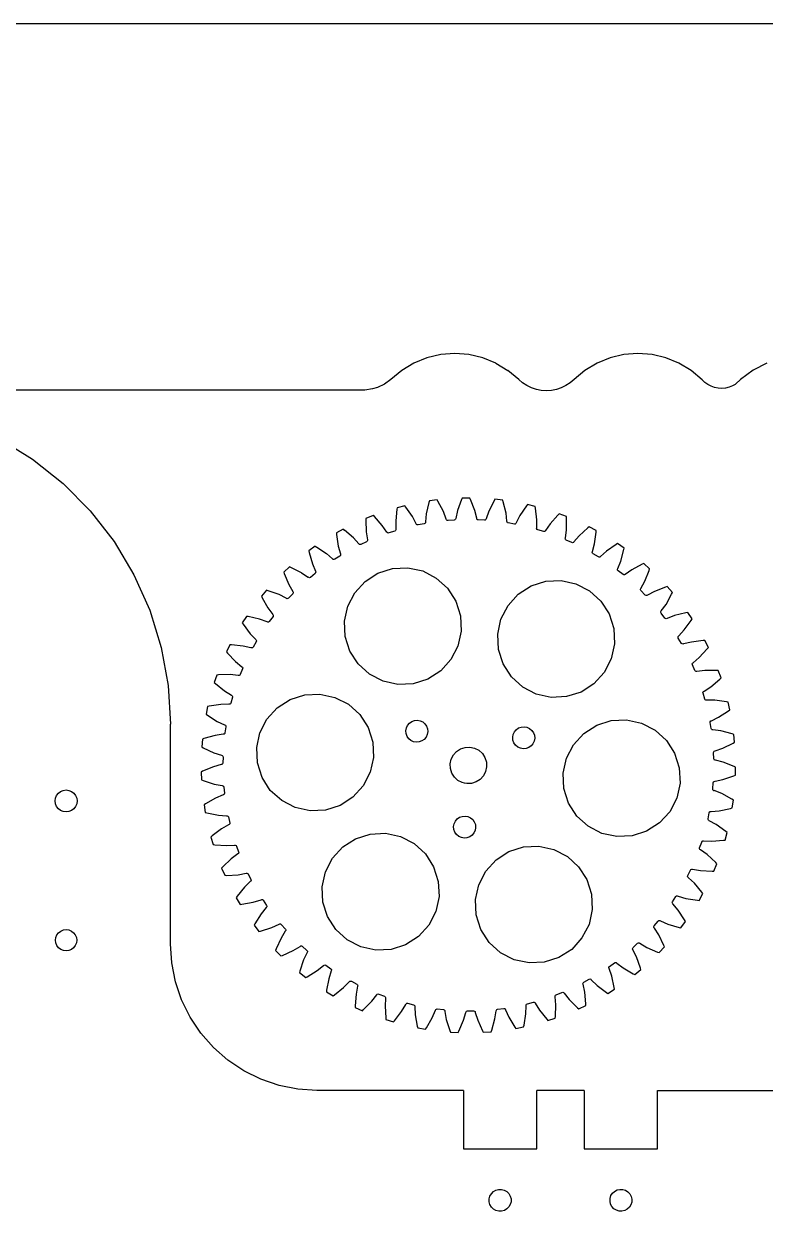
# Model space of a CAD drawing. Extents: x -277 to 127, y -166 to 231.
# Drawn here: x -170.2 to -69, y 66.7 to 228.7 of the extents above; entities that cross this region are included whole.
import ezdxf

# ---------------------------------------------------------------- set-up
doc = ezdxf.new("R2010")
doc.units = 0
doc.layers.get('0').update_dxf_attribs({"linetype": 'CONTINUOUS'})

msp = doc.modelspace()

# ---------------------------------------------------------------- linework, layer by layer
for p, q in [((61.37, 228.74), (-211.17, 228.74)), ((-113.28, 183.59), (-115.16, 183.15)), ((-111.36, 183.74), (-113.28, 183.59)), ((-109.43, 183.59), (-111.36, 183.74)), ((-107.55, 183.15), (-109.43, 183.59)), ((-88.28, 183.59), (-90.16, 183.15)), ((-86.36, 183.74), (-88.28, 183.59)), ((-84.43, 183.59), (-86.36, 183.74)), ((-82.55, 183.14), (-84.43, 183.59)), ((-116.95, 182.42), (-118.6, 181.42)), ((-115.16, 183.15), (-116.95, 182.42)), ((-105.77, 182.42), (-107.55, 183.15)), ((-105.77, 182.42), (-104.11, 181.42)), ((-91.95, 182.42), (-93.6, 181.42)), ((-90.16, 183.15), (-91.95, 182.42)), ((-80.77, 182.42), (-82.55, 183.14)), ((-79.11, 181.42), (-80.77, 182.42)), ((-68.76, 182.43), (-70.63, 181.44)), ((-120.08, 180.19), (-120.95, 179.57)), ((-118.6, 181.42), (-120.08, 180.19)), ((-102.63, 180.19), (-104.11, 181.42)), ((-102.1, 179.73), (-102.63, 180.19)), ((-95.08, 180.19), (-95.61, 179.73)), ((-93.6, 181.42), (-95.08, 180.19)), ((-77.59, 180.15), (-79.11, 181.42)), ((-77.59, 180.15), (-77.23, 179.79)), ((-73, 179.58), (-72.34, 180.2)), ((-70.63, 181.44), (-72.34, 180.2)), ((-123.65, 178.75), (-207.82, 178.74)), ((-122.59, 178.91), (-123.65, 178.75)), ((-121.91, 179.11), (-122.59, 178.91)), ((-120.95, 179.57), (-121.91, 179.11)), ((-101.52, 179.35), (-102.1, 179.73)), ((-100.89, 179.05), (-101.52, 179.35)), ((-100.23, 178.83), (-100.89, 179.05)), ((-99.55, 178.7), (-100.23, 178.83)), ((-98.86, 178.65), (-99.55, 178.7)), ((-98.16, 178.7), (-98.86, 178.65)), ((-97.48, 178.83), (-98.16, 178.7)), ((-96.82, 179.05), (-97.48, 178.83)), ((-96.19, 179.35), (-96.82, 179.05)), ((-95.61, 179.73), (-96.19, 179.35)), ((-76.82, 179.5), (-77.23, 179.79)), ((-76.38, 179.26), (-76.82, 179.5)), ((-75.9, 179.1), (-76.38, 179.26)), ((-75.4, 179), (-75.9, 179.1)), ((-74.9, 178.97), (-75.4, 179)), ((-74.4, 179.02), (-74.9, 178.97)), ((-73.91, 179.14), (-74.4, 179.02)), ((-73.44, 179.33), (-73.91, 179.14)), ((-73.07, 179.51), (-73.44, 179.33)), ((-73, 179.58), (-73.07, 179.51)), ((-173.51, 172.09), (-169, 169.31)), ((-169, 169.31), (-164.85, 166.01)), ((-164.85, 166.01), (-161.13, 162.25)), ((-113.78, 163.76), (-114.84, 163.62)), ((-113.66, 163.57), (-113.78, 163.76)), ((-110.46, 163.79), (-111, 162.29)), ((-110.37, 164), (-110.46, 163.79)), ((-109.3, 164.01), (-110.37, 164)), ((-109.2, 163.8), (-109.3, 164.01)), ((-108.64, 162.31), (-109.2, 163.8)), ((-105.88, 163.83), (-105.99, 163.64)), ((-104.82, 163.71), (-105.88, 163.83)), ((-104.75, 163.49), (-104.82, 163.71)), ((-161.13, 162.25), (-157.89, 158.06)), ((-119.28, 162.47), (-119.43, 160.88)), ((-119.24, 162.69), (-119.28, 162.47)), ((-118.2, 162.96), (-119.24, 162.69)), ((-118.06, 162.78), (-118.2, 162.96)), ((-117.15, 161.47), (-118.06, 162.78)), ((-114.91, 163.4), (-115.26, 161.85)), ((-114.84, 163.62), (-114.91, 163.4)), ((-112.92, 162.16), (-113.66, 163.57)), ((-112.52, 161.12), (-112.92, 162.16)), ((-111, 162.29), (-111.24, 161.21)), ((-108.37, 161.24), (-108.64, 162.31)), ((-106.71, 162.21), (-107.09, 161.17)), ((-105.99, 163.64), (-106.71, 162.21)), ((-104.37, 161.94), (-104.75, 163.49)), ((-101.58, 162.93), (-102.47, 161.6)), ((-101.44, 163.11), (-101.58, 162.93)), ((-100.4, 162.86), (-101.44, 163.11)), ((-100.36, 162.63), (-100.4, 162.86)), ((-100.18, 161.05), (-100.36, 162.63)), ((-123.49, 161.23), (-123.5, 161)), ((-123.5, 161), (-123.46, 159.41)), ((-122.49, 161.63), (-123.49, 161.23)), ((-122.33, 161.47), (-122.49, 161.63)), ((-121.26, 160.28), (-122.33, 161.47)), ((-119.43, 160.88), (-119.41, 159.77)), ((-116.63, 160.5), (-117.15, 161.47)), ((-116.58, 160.4), (-116.63, 160.5)), ((-115.55, 160.5), (-116.37, 160.33)), ((-115.44, 160.54), (-115.55, 160.5)), ((-115.38, 160.63), (-115.44, 160.54)), ((-115.37, 160.75), (-115.38, 160.63)), ((-115.26, 161.85), (-115.37, 160.75)), ((-112.49, 161.02), (-112.52, 161.12)), ((-112.4, 160.95), (-112.49, 161.02)), ((-112.29, 160.93), (-112.4, 160.95)), ((-111.45, 160.99), (-112.29, 160.93)), ((-111.34, 161.02), (-111.45, 160.99)), ((-111.27, 161.1), (-111.34, 161.02)), ((-111.24, 161.21), (-111.27, 161.1)), ((-108.35, 161.13), (-108.37, 161.24)), ((-108.27, 161.05), (-108.35, 161.13)), ((-108.16, 161.02), (-108.27, 161.05)), ((-107.32, 160.97), (-108.16, 161.02)), ((-107.21, 160.99), (-107.32, 160.97)), ((-107.13, 161.07), (-107.21, 160.99)), ((-107.09, 161.17), (-107.13, 161.07)), ((-104.24, 160.84), (-104.37, 161.94)), ((-104.23, 160.73), (-104.24, 160.84)), ((-104.16, 160.64), (-104.23, 160.73)), ((-104.06, 160.6), (-104.16, 160.64)), ((-103.23, 160.45), (-104.06, 160.6)), ((-103.12, 160.46), (-103.23, 160.45)), ((-103.02, 160.52), (-103.12, 160.46)), ((-102.97, 160.62), (-103.02, 160.52)), ((-102.47, 161.6), (-102.97, 160.62)), ((-100.18, 159.94), (-100.18, 161.05)), ((-98.34, 160.48), (-98.96, 159.57)), ((-97.29, 161.69), (-98.34, 160.48)), ((-97.13, 161.85), (-97.29, 161.69)), ((-96.13, 161.47), (-97.13, 161.85)), ((-96.12, 161.24), (-96.13, 161.47)), ((-96.13, 159.65), (-96.12, 161.24)), ((-126.59, 159.77), (-127.52, 159.26)), ((-127.52, 159.26), (-127.51, 159.03)), ((-127.51, 159.03), (-127.27, 157.45)), ((-126.59, 159.77), (-126.4, 159.63)), ((-125.2, 158.59), (-126.4, 159.63)), ((-123.46, 159.41), (-123.3, 158.31)), ((-120.63, 159.37), (-121.26, 160.28)), ((-120.57, 159.28), (-120.63, 159.37)), ((-120.57, 159.28), (-120.47, 159.23)), ((-120.35, 159.24), (-120.47, 159.23)), ((-119.55, 159.5), (-120.35, 159.24)), ((-119.46, 159.56), (-119.55, 159.5)), ((-119.4, 159.66), (-119.46, 159.56)), ((-119.41, 159.77), (-119.4, 159.66)), ((-116.49, 160.34), (-116.58, 160.4)), ((-116.37, 160.33), (-116.49, 160.34)), ((-100.19, 159.83), (-100.18, 159.94)), ((-100.13, 159.73), (-100.19, 159.83)), ((-100.04, 159.68), (-100.13, 159.73)), ((-99.23, 159.43), (-100.04, 159.68)), ((-99.12, 159.42), (-99.23, 159.43)), ((-99.02, 159.47), (-99.12, 159.42)), ((-98.96, 159.57), (-99.02, 159.47)), ((-96.27, 158.55), (-96.13, 159.65)), ((-94.37, 158.86), (-95.1, 158.03)), ((-93.19, 159.93), (-94.37, 158.86)), ((-93.01, 160.07), (-93.19, 159.93)), ((-92.06, 159.57), (-93.01, 160.07)), ((-92.28, 157.76), (-92.07, 159.34)), ((-92.07, 159.34), (-92.06, 159.57)), ((-157.89, 158.06), (-155.17, 153.52)), ((-130.42, 157.43), (-131.29, 156.8)), ((-130.42, 157.43), (-130.22, 157.31)), ((-130.22, 157.31), (-128.9, 156.42)), ((-127.27, 157.45), (-126.98, 156.39)), ((-124.46, 157.77), (-125.2, 158.59)), ((-124.39, 157.68), (-124.46, 157.77)), ((-124.28, 157.65), (-124.39, 157.68)), ((-124.17, 157.67), (-124.28, 157.65)), ((-123.41, 158.03), (-124.17, 157.67)), ((-123.32, 158.1), (-123.41, 158.03)), ((-123.28, 158.2), (-123.32, 158.1)), ((-123.3, 158.31), (-123.28, 158.2)), ((-96.29, 158.44), (-96.27, 158.55)), ((-96.24, 158.34), (-96.29, 158.44)), ((-96.16, 158.27), (-96.24, 158.34)), ((-95.39, 157.92), (-96.16, 158.27)), ((-95.28, 157.9), (-95.39, 157.92)), ((-95.17, 157.94), (-95.28, 157.9)), ((-95.1, 158.03), (-95.17, 157.94)), ((-92.56, 156.69), (-92.28, 157.76)), ((-89.33, 157.67), (-90.64, 156.76)), ((-89.13, 157.79), (-89.33, 157.67)), ((-88.25, 157.18), (-89.13, 157.79)), ((-131.29, 156.8), (-131.24, 156.58)), ((-131.24, 156.58), (-130.81, 155.04)), ((-128.06, 155.7), (-128.9, 156.42)), ((-127.98, 155.63), (-128.06, 155.7)), ((-127.87, 155.6), (-127.98, 155.63)), ((-127.76, 155.64), (-127.87, 155.6)), ((-127.05, 156.09), (-127.76, 155.64)), ((-126.97, 156.17), (-127.05, 156.09)), ((-126.98, 156.39), (-126.95, 156.28)), ((-126.95, 156.28), (-126.97, 156.17)), ((-92.59, 156.58), (-92.56, 156.69)), ((-92.56, 156.47), (-92.59, 156.58)), ((-92.48, 156.39), (-92.56, 156.47)), ((-91.76, 155.96), (-92.48, 156.39)), ((-91.65, 155.92), (-91.76, 155.96)), ((-91.54, 155.95), (-91.65, 155.92)), ((-91.46, 156.02), (-91.54, 155.95)), ((-90.64, 156.76), (-91.46, 156.02)), ((-88.7, 155.41), (-88.3, 156.96)), ((-88.3, 156.96), (-88.25, 157.18)), ((-133.94, 154.63), (-134.72, 153.91)), ((-133.73, 154.54), (-133.94, 154.63)), ((-132.3, 153.82), (-133.73, 154.54)), ((-130.81, 155.04), (-130.39, 154.02)), ((-130.39, 154.02), (-130.35, 153.92)), ((-121.86, 153.76), (-119.87, 154.4)), ((-119.87, 154.4), (-117.79, 154.49)), ((-117.79, 154.49), (-115.75, 154.05)), ((-115.75, 154.05), (-113.89, 153.09)), ((-89.14, 154.28), (-89.1, 154.38)), ((-89.13, 154.17), (-89.14, 154.28)), ((-89.06, 154.08), (-89.13, 154.17)), ((-89.1, 154.38), (-88.7, 155.41)), ((-88.4, 153.56), (-89.06, 154.08)), ((-87.19, 154.22), (-88.09, 153.59)), ((-85.78, 154.97), (-87.19, 154.22)), ((-85.57, 155.06), (-85.78, 154.97)), ((-84.77, 154.35), (-85.57, 155.06)), ((-85.43, 152.64), (-84.84, 154.13)), ((-84.84, 154.13), (-84.77, 154.35)), ((-155.17, 153.52), (-153.01, 148.68)), ((-134.72, 153.91), (-134.65, 153.69)), ((-134.65, 153.69), (-134.03, 152.22)), ((-132.3, 153.82), (-131.38, 153.21)), ((-131.29, 153.14), (-131.38, 153.21)), ((-131.18, 153.13), (-131.29, 153.14)), ((-131.08, 153.18), (-131.18, 153.13)), ((-130.43, 153.72), (-131.08, 153.18)), ((-130.36, 153.81), (-130.43, 153.72)), ((-130.35, 153.92), (-130.36, 153.81)), ((-125.03, 151.09), (-123.62, 152.63)), ((-123.62, 152.63), (-121.86, 153.76)), ((-113.89, 153.09), (-112.35, 151.69)), ((-100.94, 152.01), (-98.95, 152.64)), ((-98.95, 152.64), (-96.86, 152.74)), ((-96.86, 152.74), (-94.82, 152.3)), ((-88.3, 153.51), (-88.4, 153.56)), ((-88.18, 153.52), (-88.3, 153.51)), ((-88.09, 153.59), (-88.18, 153.52)), ((-85.95, 151.67), (-85.43, 152.64)), ((-137.08, 151.43), (-137.77, 150.61)), ((-136.86, 151.36), (-137.08, 151.43)), ((-135.36, 150.82), (-136.86, 151.36)), ((-134.38, 150.32), (-135.36, 150.82)), ((-133.49, 150.95), (-134.07, 150.34)), ((-134.03, 152.22), (-133.49, 151.25)), ((-133.49, 151.25), (-133.43, 151.16)), ((-133.43, 151.05), (-133.49, 150.95)), ((-133.43, 151.16), (-133.43, 151.05)), ((-125.98, 149.23), (-125.03, 151.09)), ((-112.35, 151.69), (-111.22, 149.93)), ((-104.1, 149.33), (-102.69, 150.88)), ((-102.69, 150.88), (-100.94, 152.01)), ((-94.82, 152.3), (-92.96, 151.34)), ((-92.96, 151.34), (-91.42, 149.93)), ((-86.01, 151.58), (-85.95, 151.67)), ((-86.01, 151.46), (-86.01, 151.58)), ((-85.95, 151.37), (-86.01, 151.46)), ((-85.36, 150.77), (-85.95, 151.37)), ((-85.26, 150.71), (-85.36, 150.77)), ((-85.05, 150.76), (-85.15, 150.71)), ((-84.08, 151.27), (-85.05, 150.76)), ((-82.58, 151.84), (-84.08, 151.27)), ((-82.37, 151.91), (-82.58, 151.84)), ((-82.52, 149.49), (-81.76, 150.89)), ((-81.66, 151.1), (-82.37, 151.91)), ((-81.76, 150.89), (-81.66, 151.1)), ((-137.77, 150.61), (-137.67, 150.4)), ((-137.67, 150.4), (-136.88, 149.01)), ((-134.28, 150.27), (-134.38, 150.32)), ((-134.16, 150.28), (-134.28, 150.27)), ((-134.07, 150.34), (-134.16, 150.28)), ((-126.43, 147.19), (-125.98, 149.23)), ((-111.22, 149.93), (-110.58, 147.94)), ((-105.06, 147.48), (-104.1, 149.33)), ((-91.42, 149.93), (-90.29, 148.18)), ((-85.15, 150.71), (-85.26, 150.71)), ((-83.17, 148.59), (-82.52, 149.49)), ((-153.01, 148.68), (-151.44, 143.62)), ((-139.81, 147.86), (-140.39, 146.96)), ((-139.59, 147.82), (-139.81, 147.86)), ((-138.03, 147.47), (-139.59, 147.82)), ((-136.88, 149.01), (-136.22, 148.13)), ((-136.18, 147.82), (-136.69, 147.15)), ((-136.22, 148.13), (-136.16, 148.04)), ((-136.14, 147.93), (-136.18, 147.82)), ((-136.16, 148.04), (-136.14, 147.93)), ((-110.58, 147.94), (-110.48, 145.85)), ((-90.29, 148.18), (-89.66, 146.19)), ((-83.24, 148.39), (-83.23, 148.5)), ((-83.2, 148.29), (-83.24, 148.39)), ((-83.23, 148.5), (-83.17, 148.59)), ((-82.68, 147.62), (-83.2, 148.29)), ((-82.6, 147.55), (-82.68, 147.62)), ((-82.49, 147.54), (-82.6, 147.55)), ((-82.38, 147.58), (-82.49, 147.54)), ((-81.35, 147.97), (-82.38, 147.58)), ((-79.8, 148.35), (-81.35, 147.97)), ((-79.57, 148.39), (-79.8, 148.35)), ((-78.98, 147.5), (-79.57, 148.39)), ((-79.1, 147.31), (-78.98, 147.5)), ((-140.39, 146.96), (-140.27, 146.77)), ((-140.27, 146.77), (-139.32, 145.49)), ((-136.99, 147.1), (-138.03, 147.47)), ((-136.88, 147.06), (-136.99, 147.1)), ((-136.77, 147.07), (-136.88, 147.06)), ((-136.69, 147.15), (-136.77, 147.07)), ((-126.33, 145.1), (-126.43, 147.19)), ((-105.5, 145.44), (-105.06, 147.48)), ((-89.66, 146.19), (-89.56, 144.1)), ((-80.78, 145.2), (-80.03, 146.01)), ((-80.03, 146.01), (-79.1, 147.31)), ((-139.32, 145.49), (-138.55, 144.69)), ((-138.48, 144.39), (-138.89, 143.66)), ((-138.55, 144.69), (-138.47, 144.61)), ((-138.45, 144.5), (-138.48, 144.39)), ((-138.47, 144.61), (-138.45, 144.5)), ((-125.69, 143.11), (-126.33, 145.1)), ((-110.48, 145.85), (-110.93, 143.81)), ((-105.4, 143.35), (-105.5, 145.44)), ((-80.88, 145.01), (-80.85, 145.12)), ((-80.85, 144.9), (-80.88, 145.01)), ((-80.85, 145.12), (-80.78, 145.2)), ((-80.42, 144.17), (-80.85, 144.9)), ((-79.05, 144.35), (-80.12, 144.09)), ((-77.47, 144.54), (-79.05, 144.35)), ((-77.24, 144.55), (-77.47, 144.54)), ((-76.75, 143.6), (-77.24, 144.55)), ((-151.44, 143.62), (-150.5, 138.41)), ((-142.08, 143.98), (-142.55, 143.02)), ((-142.55, 143.02), (-142.4, 142.84)), ((-142.4, 142.84), (-141.3, 141.69)), ((-141.85, 143.97), (-142.08, 143.98)), ((-140.26, 143.81), (-141.85, 143.97)), ((-139.19, 143.57), (-140.26, 143.81)), ((-139.08, 143.54), (-139.19, 143.57)), ((-138.97, 143.58), (-139.08, 143.54)), ((-138.89, 143.66), (-138.97, 143.58)), ((-124.56, 141.36), (-125.69, 143.11)), ((-110.93, 143.81), (-111.89, 141.96)), ((-104.77, 141.36), (-105.4, 143.35)), ((-89.56, 144.1), (-90, 142.06)), ((-80.34, 144.09), (-80.42, 144.17)), ((-80.23, 144.06), (-80.34, 144.09)), ((-80.12, 144.09), (-80.23, 144.06)), ((-77.98, 142.25), (-76.9, 143.42)), ((-76.9, 143.42), (-76.75, 143.6)), ((-141.3, 141.69), (-140.44, 140.99)), ((-123.02, 139.95), (-124.56, 141.36)), ((-111.89, 141.96), (-113.29, 140.41)), ((-103.64, 139.6), (-104.77, 141.36)), ((-90, 142.06), (-90.96, 140.2)), ((-78.95, 141.36), (-78.91, 141.46)), ((-78.93, 141.25), (-78.95, 141.36)), ((-78.59, 140.47), (-78.93, 141.25)), ((-78.91, 141.46), (-78.82, 141.53)), ((-78.82, 141.53), (-77.98, 142.25)), ((-143.86, 139.85), (-144.2, 138.84)), ((-143.63, 139.87), (-143.86, 139.85)), ((-142.03, 139.91), (-143.63, 139.87)), ((-140.93, 139.8), (-142.03, 139.91)), ((-140.82, 139.79), (-140.93, 139.8)), ((-140.72, 139.83), (-140.82, 139.79)), ((-140.65, 139.92), (-140.72, 139.83)), ((-140.33, 140.71), (-140.65, 139.92)), ((-140.44, 140.99), (-140.36, 140.92)), ((-140.36, 140.92), (-140.31, 140.82)), ((-140.31, 140.82), (-140.33, 140.71)), ((-121.16, 138.99), (-123.02, 139.95)), ((-113.29, 140.41), (-115.05, 139.28)), ((-102.09, 138.2), (-103.64, 139.6)), ((-90.96, 140.2), (-92.36, 138.66)), ((-78.52, 140.38), (-78.59, 140.47)), ((-78.42, 140.34), (-78.52, 140.38)), ((-78.31, 140.35), (-78.42, 140.34)), ((-77.21, 140.48), (-78.31, 140.35)), ((-75.62, 140.47), (-77.21, 140.48)), ((-75.39, 140.45), (-75.62, 140.47)), ((-75.02, 139.45), (-75.39, 140.45)), ((-75.19, 139.29), (-75.02, 139.45)), ((-150.5, 138.41), (-150.18, 133.12)), ((-144.2, 138.84), (-144.04, 138.68)), ((-144.04, 138.68), (-142.8, 137.68)), ((-119.12, 138.55), (-121.16, 138.99)), ((-117.04, 138.65), (-119.12, 138.55)), ((-115.05, 139.28), (-117.04, 138.65)), ((-100.24, 137.24), (-102.09, 138.2)), ((-92.36, 138.66), (-94.12, 137.53)), ((-77.33, 137.65), (-76.41, 138.26)), ((-76.41, 138.26), (-75.19, 139.29)), ((-142.8, 137.68), (-141.86, 137.09)), ((-141.72, 136.82), (-141.94, 136)), ((-141.86, 137.09), (-141.77, 137.03)), ((-141.77, 137.03), (-141.71, 136.93)), ((-141.71, 136.93), (-141.72, 136.82)), ((-135.6, 135.39), (-133.84, 136.51)), ((-133.84, 136.51), (-131.86, 137.15)), ((-131.86, 137.15), (-129.77, 137.25)), ((-129.77, 137.25), (-127.73, 136.8)), ((-127.73, 136.8), (-125.87, 135.85)), ((-98.2, 136.8), (-100.24, 137.24)), ((-96.11, 136.9), (-98.2, 136.8)), ((-94.12, 137.53), (-96.11, 136.9)), ((-77.48, 137.5), (-77.43, 137.6)), ((-77.47, 137.38), (-77.48, 137.5)), ((-77.24, 136.57), (-77.47, 137.38)), ((-77.43, 137.6), (-77.33, 137.65)), ((-77.18, 136.48), (-77.24, 136.57)), ((-77.08, 136.42), (-77.18, 136.48)), ((-76.97, 136.42), (-77.08, 136.42)), ((-75.87, 136.41), (-76.97, 136.42)), ((-74.28, 136.21), (-75.87, 136.41)), ((-74.06, 136.16), (-74.28, 136.21)), ((-73.82, 135.12), (-74.06, 136.16)), ((-145.11, 135.54), (-145.33, 134.49)), ((-144.89, 135.59), (-145.11, 135.54)), ((-143.31, 135.82), (-144.89, 135.59)), ((-142.2, 135.85), (-143.31, 135.82)), ((-142.09, 135.85), (-142.2, 135.85)), ((-142, 135.91), (-142.09, 135.85)), ((-141.94, 136), (-142, 135.91)), ((-137.01, 133.84), (-135.6, 135.39)), ((-125.87, 135.85), (-124.33, 134.44)), ((-75.34, 134.11), (-74, 134.98)), ((-74, 134.98), (-73.82, 135.12)), ((-150.18, 103.16), (-150.18, 133.12)), ((-145.33, 134.49), (-145.14, 134.36)), ((-145.14, 134.36), (-143.79, 133.51)), ((-143.79, 133.51), (-142.79, 133.04)), ((-142.79, 133.04), (-142.69, 132.99)), ((-142.69, 132.99), (-142.63, 132.9)), ((-137.96, 131.98), (-137.01, 133.84)), ((-124.33, 134.44), (-123.2, 132.68)), ((-117.98, 132.63), (-117.81, 132.98)), ((-117.81, 132.98), (-117.56, 133.28)), ((-117.56, 133.28), (-117.24, 133.51)), ((-117.24, 133.51), (-116.87, 133.64)), ((-116.87, 133.64), (-116.48, 133.68)), ((-116.48, 133.68), (-116.1, 133.61)), ((-116.1, 133.61), (-115.74, 133.45)), ((-115.74, 133.45), (-115.44, 133.19)), ((-115.44, 133.19), (-115.22, 132.87)), ((-93.75, 131.88), (-91.99, 133.01)), ((-91.99, 133.01), (-90, 133.64)), ((-90, 133.64), (-87.92, 133.74)), ((-87.92, 133.74), (-85.88, 133.3)), ((-85.88, 133.3), (-84.02, 132.34)), ((-76.51, 133.37), (-76.5, 133.48)), ((-76.37, 132.54), (-76.51, 133.37)), ((-76.5, 133.48), (-76.43, 133.58)), ((-76.43, 133.58), (-76.33, 133.62)), ((-76.33, 133.62), (-75.34, 134.11)), ((-144.07, 131.6), (-145.61, 131.18)), ((-142.98, 131.77), (-144.07, 131.6)), ((-142.87, 131.78), (-142.98, 131.77)), ((-142.78, 131.85), (-142.87, 131.78)), ((-142.74, 131.95), (-142.78, 131.85)), ((-142.61, 132.79), (-142.74, 131.95)), ((-142.63, 132.9), (-142.61, 132.79)), ((-138.41, 129.94), (-137.96, 131.98)), ((-123.2, 132.68), (-122.56, 130.69)), ((-118.05, 132.24), (-117.98, 132.63)), ((-118.01, 131.85), (-118.05, 132.24)), ((-117.88, 131.48), (-118.01, 131.85)), ((-117.65, 131.16), (-117.88, 131.48)), ((-115.28, 131.38), (-115.53, 131.07)), ((-115.12, 131.73), (-115.28, 131.38)), ((-115.22, 132.87), (-115.08, 132.51)), ((-115.05, 132.12), (-115.12, 131.73)), ((-115.08, 132.51), (-115.05, 132.12)), ((-103.46, 131.35), (-103.39, 131.74)), ((-103.42, 130.96), (-103.46, 131.35)), ((-103.39, 131.74), (-103.23, 132.09)), ((-103.23, 132.09), (-102.98, 132.39)), ((-102.98, 132.39), (-102.65, 132.62)), ((-102.65, 132.62), (-102.29, 132.75)), ((-102.29, 132.75), (-101.9, 132.79)), ((-101.9, 132.79), (-101.51, 132.72)), ((-101.51, 132.72), (-101.16, 132.55)), ((-101.16, 132.55), (-100.86, 132.3)), ((-100.86, 132.3), (-100.63, 131.98)), ((-100.63, 131.98), (-100.5, 131.62)), ((-100.5, 131.62), (-100.46, 131.23)), ((-95.15, 130.33), (-93.75, 131.88)), ((-84.02, 132.34), (-82.47, 130.93)), ((-76.32, 132.44), (-76.37, 132.54)), ((-76.23, 132.37), (-76.32, 132.44)), ((-76.12, 132.36), (-76.23, 132.37)), ((-75.03, 132.21), (-76.12, 132.36)), ((-73.48, 131.81), (-75.03, 132.21)), ((-73.27, 131.74), (-73.48, 131.81)), ((-73.16, 130.68), (-73.27, 131.74)), ((-145.83, 131.1), (-145.91, 130.04)), ((-145.91, 130.04), (-145.71, 129.93)), ((-145.61, 131.18), (-145.83, 131.1)), ((-145.71, 129.93), (-144.27, 129.25)), ((-138.31, 127.86), (-138.41, 129.94)), ((-122.56, 130.69), (-122.47, 128.61)), ((-117.35, 130.91), (-117.65, 131.16)), ((-117, 130.75), (-117.35, 130.91)), ((-116.61, 130.68), (-117, 130.75)), ((-116.22, 130.72), (-116.61, 130.68)), ((-115.85, 130.85), (-116.22, 130.72)), ((-115.53, 131.07), (-115.85, 130.85)), ((-111.12, 129.43), (-110.58, 129.78)), ((-110.58, 129.78), (-109.95, 129.98)), ((-109.95, 129.98), (-109.3, 130.01)), ((-109.3, 130.01), (-108.66, 129.87)), ((-108.66, 129.87), (-108.08, 129.58)), ((-103.29, 130.59), (-103.42, 130.96)), ((-103.06, 130.27), (-103.29, 130.59)), ((-102.76, 130.02), (-103.06, 130.27)), ((-102.41, 129.86), (-102.76, 130.02)), ((-102.02, 129.79), (-102.41, 129.86)), ((-101.63, 129.82), (-102.02, 129.79)), ((-101.26, 129.96), (-101.63, 129.82)), ((-100.94, 130.18), (-101.26, 129.96)), ((-100.69, 130.48), (-100.94, 130.18)), ((-100.53, 130.84), (-100.69, 130.48)), ((-100.46, 131.23), (-100.53, 130.84)), ((-96.11, 128.48), (-95.15, 130.33)), ((-82.47, 130.93), (-81.35, 129.18)), ((-75.83, 129.5), (-74.79, 129.86)), ((-74.79, 129.86), (-73.35, 130.56)), ((-73.35, 130.56), (-73.16, 130.68)), ((-144.27, 129.25), (-143.22, 128.91)), ((-143.22, 128.91), (-143.11, 128.87)), ((-143.11, 128.87), (-143.04, 128.79)), ((-143.04, 128.79), (-143.01, 128.68)), ((-143.01, 128.68), (-143.03, 127.84)), ((-122.47, 128.61), (-122.91, 126.57)), ((-112, 127.73), (-111.86, 128.37)), ((-111.86, 128.37), (-111.56, 128.95)), ((-111.56, 128.95), (-111.12, 129.43)), ((-108.08, 129.58), (-107.6, 129.14)), ((-107.6, 129.14), (-107.25, 128.59)), ((-107.25, 128.59), (-107.05, 127.97)), ((-96.56, 126.44), (-96.11, 128.48)), ((-81.35, 129.18), (-80.71, 127.19)), ((-76.04, 129.27), (-76.01, 129.38)), ((-76, 128.43), (-76.04, 129.27)), ((-76.01, 129.38), (-75.94, 129.47)), ((-75.97, 128.32), (-76, 128.43)), ((-75.89, 128.24), (-75.97, 128.32)), ((-75.94, 129.47), (-75.83, 129.5)), ((-75.78, 128.22), (-75.89, 128.24)), ((-74.71, 127.94), (-75.78, 128.22)), ((-145.79, 126.71), (-145.99, 126.61)), ((-145.99, 126.61), (-145.95, 125.54)), ((-144.31, 127.33), (-145.79, 126.71)), ((-143.25, 127.62), (-144.31, 127.33)), ((-143.14, 127.65), (-143.25, 127.62)), ((-143.06, 127.73), (-143.14, 127.65)), ((-143.03, 127.84), (-143.06, 127.73)), ((-137.68, 125.87), (-138.31, 127.86)), ((-122.91, 126.57), (-123.87, 124.71)), ((-111.97, 127.08), (-112, 127.73)), ((-111.77, 126.46), (-111.97, 127.08)), ((-111.42, 125.91), (-111.77, 126.46)), ((-107.16, 126.68), (-107.46, 126.1)), ((-107.02, 127.31), (-107.16, 126.68)), ((-107.05, 127.97), (-107.02, 127.31)), ((-96.46, 124.35), (-96.56, 126.44)), ((-80.71, 127.19), (-80.61, 125.1)), ((-73.23, 127.35), (-74.71, 127.94)), ((-73.02, 127.26), (-73.23, 127.35)), ((-73.05, 126.19), (-73.02, 127.26)), ((-145.95, 125.54), (-145.74, 125.46)), ((-145.74, 125.46), (-144.22, 124.97)), ((-144.22, 124.97), (-143.13, 124.75)), ((-136.55, 124.11), (-137.68, 125.87)), ((-110.94, 125.47), (-111.42, 125.91)), ((-110.36, 125.17), (-110.94, 125.47)), ((-110.03, 125.1), (-110.36, 125.17)), ((-109.72, 125.03), (-110.03, 125.1)), ((-109.07, 125.06), (-109.72, 125.03)), ((-108.45, 125.26), (-109.07, 125.06)), ((-107.9, 125.61), (-108.45, 125.26)), ((-107.46, 126.1), (-107.9, 125.61)), ((-80.61, 125.1), (-81.06, 123.06)), ((-76.15, 124.3), (-76.08, 125.15)), ((-76.08, 125.15), (-76.04, 125.25)), ((-76.04, 125.25), (-75.95, 125.32)), ((-75.95, 125.32), (-75.84, 125.35)), ((-75.84, 125.35), (-74.76, 125.58)), ((-74.76, 125.58), (-73.26, 126.1)), ((-73.26, 126.1), (-73.05, 126.19)), ((-165.88, 123.05), (-165.73, 123.41)), ((-165.73, 123.41), (-165.49, 123.72)), ((-165.49, 123.72), (-165.18, 123.96)), ((-165.18, 123.96), (-164.82, 124.11)), ((-164.82, 124.11), (-164.43, 124.16)), ((-164.43, 124.16), (-164.04, 124.11)), ((-164.04, 124.11), (-163.68, 123.96)), ((-163.68, 123.96), (-163.37, 123.72)), ((-163.37, 123.72), (-163.13, 123.41)), ((-163.13, 123.41), (-162.98, 123.04)), ((-143, 123.48), (-144.02, 123.05)), ((-143.13, 124.75), (-143.02, 124.73)), ((-143.02, 124.73), (-142.94, 124.66)), ((-142.9, 123.52), (-143, 123.48)), ((-142.94, 124.66), (-142.9, 124.56)), ((-142.9, 124.56), (-142.81, 123.72)), ((-142.83, 123.61), (-142.9, 123.52)), ((-142.81, 123.72), (-142.83, 123.61)), ((-135, 122.71), (-136.55, 124.11)), ((-123.87, 124.71), (-125.27, 123.17)), ((-95.82, 122.36), (-96.46, 124.35)), ((-76.13, 124.19), (-76.15, 124.3)), ((-76.06, 124.11), (-76.13, 124.19)), ((-76.06, 124.11), (-75.95, 124.07)), ((-74.93, 123.66), (-75.95, 124.07)), ((-73.52, 122.9), (-74.93, 123.66)), ((-165.93, 122.66), (-165.88, 123.05)), ((-165.88, 122.27), (-165.93, 122.66)), ((-165.73, 121.91), (-165.88, 122.27)), ((-165.49, 121.6), (-165.73, 121.91)), ((-165.18, 121.36), (-165.49, 121.6)), ((-163.37, 121.6), (-163.68, 121.36)), ((-163.13, 121.91), (-163.37, 121.6)), ((-162.98, 122.27), (-163.13, 121.91)), ((-162.98, 123.04), (-162.93, 122.66)), ((-162.93, 122.66), (-162.98, 122.27)), ((-145.41, 122.26), (-145.6, 122.14)), ((-145.6, 122.14), (-145.43, 121.08)), ((-144.02, 123.05), (-145.41, 122.26)), ((-133.15, 121.75), (-135, 122.71)), ((-131.11, 121.3), (-133.15, 121.75)), ((-127.03, 122.04), (-129.02, 121.4)), ((-125.27, 123.17), (-127.03, 122.04)), ((-94.69, 120.6), (-95.82, 122.36)), ((-81.06, 123.06), (-82.01, 121.2)), ((-75.27, 121.32), (-73.71, 121.65)), ((-73.71, 121.65), (-73.49, 121.71)), ((-73.33, 122.77), (-73.52, 122.9)), ((-73.49, 121.71), (-73.33, 122.77)), ((-164.82, 121.21), (-165.18, 121.36)), ((-164.43, 121.16), (-164.82, 121.21)), ((-164.04, 121.21), (-164.43, 121.16)), ((-163.68, 121.36), (-164.04, 121.21)), ((-145.43, 121.08), (-145.21, 121.02)), ((-145.21, 121.02), (-143.64, 120.72)), ((-143.64, 120.72), (-142.54, 120.64)), ((-142.54, 120.64), (-142.43, 120.64)), ((-142.43, 120.64), (-142.33, 120.58)), ((-142.33, 120.58), (-142.28, 120.48)), ((-142.28, 120.48), (-142.09, 119.65)), ((-129.02, 121.4), (-131.11, 121.3)), ((-111.29, 119.9), (-111.04, 120.2)), ((-111.04, 120.2), (-110.72, 120.43)), ((-110.72, 120.43), (-110.35, 120.56)), ((-110.35, 120.56), (-109.96, 120.6)), ((-109.96, 120.6), (-109.58, 120.53)), ((-109.58, 120.53), (-109.22, 120.37)), ((-109.22, 120.37), (-108.92, 120.12)), ((-108.92, 120.12), (-108.7, 119.8)), ((-93.15, 119.2), (-94.69, 120.6)), ((-82.01, 121.2), (-83.42, 119.66)), ((-76.79, 120.23), (-76.62, 121.05)), ((-76.79, 120.12), (-76.79, 120.23)), ((-76.73, 120.02), (-76.79, 120.12)), ((-76.63, 119.97), (-76.73, 120.02)), ((-75.66, 119.44), (-76.63, 119.97)), ((-76.62, 121.05), (-76.57, 121.16)), ((-76.57, 121.16), (-76.48, 121.22)), ((-76.48, 121.22), (-76.37, 121.23)), ((-76.37, 121.23), (-75.27, 121.32)), ((-143.21, 118.84), (-144.49, 117.89)), ((-142.25, 119.39), (-143.21, 118.84)), ((-142.15, 119.44), (-142.25, 119.39)), ((-142.1, 119.54), (-142.15, 119.44)), ((-142.09, 119.65), (-142.1, 119.54)), ((-111.52, 119.16), (-111.46, 119.55)), ((-111.49, 118.77), (-111.52, 119.16)), ((-111.35, 118.41), (-111.49, 118.77)), ((-111.46, 119.55), (-111.29, 119.9)), ((-111.13, 118.09), (-111.35, 118.41)), ((-108.59, 118.65), (-108.76, 118.3)), ((-108.7, 119.8), (-108.56, 119.43)), ((-108.53, 119.04), (-108.59, 118.65)), ((-108.56, 119.43), (-108.53, 119.04)), ((-91.29, 118.24), (-93.15, 119.2)), ((-85.18, 118.53), (-87.17, 117.9)), ((-83.42, 119.66), (-85.18, 118.53)), ((-74.37, 118.51), (-75.66, 119.44)), ((-74.47, 117.33), (-74.19, 118.36)), ((-74.19, 118.36), (-74.37, 118.51)), ((-144.49, 117.89), (-144.67, 117.74)), ((-144.67, 117.74), (-144.36, 116.72)), ((-144.36, 116.72), (-144.14, 116.69)), ((-126.66, 116.39), (-124.9, 117.51)), ((-124.9, 117.51), (-122.91, 118.15)), ((-122.91, 118.15), (-120.82, 118.25)), ((-120.82, 118.25), (-118.78, 117.8)), ((-118.78, 117.8), (-116.93, 116.85)), ((-116.93, 116.85), (-115.38, 115.44)), ((-110.83, 117.83), (-111.13, 118.09)), ((-110.47, 117.67), (-110.83, 117.83)), ((-110.09, 117.6), (-110.47, 117.67)), ((-109.7, 117.64), (-110.09, 117.6)), ((-109.33, 117.77), (-109.7, 117.64)), ((-109.01, 118), (-109.33, 117.77)), ((-108.76, 118.3), (-109.01, 118)), ((-89.25, 117.8), (-91.29, 118.24)), ((-87.17, 117.9), (-89.25, 117.8)), ((-77.94, 116.26), (-77.66, 117.06)), ((-77.66, 117.06), (-77.6, 117.16)), ((-77.6, 117.16), (-77.5, 117.21)), ((-77.5, 117.21), (-77.39, 117.2)), ((-77.39, 117.2), (-76.29, 117.16)), ((-76.29, 117.16), (-74.7, 117.3)), ((-74.7, 117.3), (-74.47, 117.33)), ((-144.14, 116.69), (-142.54, 116.58)), ((-142.54, 116.58), (-141.44, 116.64)), ((-141, 115.43), (-141.89, 114.77)), ((-141.44, 116.64), (-141.33, 116.64)), ((-141.33, 116.64), (-141.23, 116.59)), ((-141.23, 116.59), (-141.17, 116.5)), ((-141.17, 116.5), (-140.88, 115.71)), ((-140.91, 115.49), (-141, 115.43)), ((-140.87, 115.6), (-140.91, 115.49)), ((-140.88, 115.71), (-140.87, 115.6)), ((-128.06, 114.84), (-126.66, 116.39)), ((-115.38, 115.44), (-114.25, 113.68)), ((-105.73, 114.63), (-103.97, 115.76)), ((-103.97, 115.76), (-101.98, 116.4)), ((-101.98, 116.4), (-99.9, 116.49)), ((-99.9, 116.49), (-97.86, 116.05)), ((-97.86, 116.05), (-96, 115.09)), ((-96, 115.09), (-94.46, 113.69)), ((-77.95, 116.15), (-77.94, 116.26)), ((-77.9, 116.05), (-77.95, 116.15)), ((-77.81, 115.99), (-77.9, 116.05)), ((-76.91, 115.34), (-77.81, 115.99)), ((-75.74, 114.26), (-76.91, 115.34)), ((-143.04, 113.66), (-143.2, 113.5)), ((-143.2, 113.5), (-142.77, 112.52)), ((-141.89, 114.77), (-143.04, 113.66)), ((-129.02, 112.98), (-128.06, 114.84)), ((-114.25, 113.68), (-113.62, 111.69)), ((-107.14, 113.09), (-105.73, 114.63)), ((-94.46, 113.69), (-93.33, 111.93)), ((-75.99, 113.1), (-75.58, 114.09)), ((-75.58, 114.09), (-75.74, 114.26)), ((-142.77, 112.52), (-142.54, 112.51)), ((-142.54, 112.51), (-140.95, 112.6)), ((-140.95, 112.6), (-139.86, 112.79)), ((-139.86, 112.79), (-139.75, 112.82)), ((-139.75, 112.82), (-139.65, 112.78)), ((-139.65, 112.78), (-139.57, 112.7)), ((-139.57, 112.7), (-139.19, 111.94)), ((-139.16, 111.83), (-139.2, 111.73)), ((-139.19, 111.94), (-139.16, 111.83)), ((-129.46, 110.94), (-129.02, 112.98)), ((-108.09, 111.23), (-107.14, 113.09)), ((-93.33, 111.93), (-92.69, 109.94)), ((-79.58, 112.36), (-79.56, 112.47)), ((-79.55, 112.25), (-79.58, 112.36)), ((-79.56, 112.47), (-79.19, 113.23)), ((-79.47, 112.18), (-79.55, 112.25)), ((-78.66, 111.43), (-79.47, 112.18)), ((-79.19, 113.23), (-79.12, 113.31)), ((-79.12, 113.31), (-79.01, 113.35)), ((-79.01, 113.35), (-78.9, 113.33)), ((-78.9, 113.33), (-77.81, 113.16)), ((-77.81, 113.16), (-76.22, 113.1)), ((-76.22, 113.1), (-75.99, 113.1)), ((-140.08, 110.89), (-141.09, 109.65)), ((-139.28, 111.65), (-140.08, 110.89)), ((-139.2, 111.73), (-139.28, 111.65)), ((-129.37, 108.86), (-129.46, 110.94)), ((-113.62, 111.69), (-113.52, 109.61)), ((-108.54, 109.19), (-108.09, 111.23)), ((-77.63, 110.21), (-78.66, 111.43)), ((-141.09, 109.65), (-141.22, 109.46)), ((-141.22, 109.46), (-140.68, 108.54)), ((-140.45, 108.57), (-138.88, 108.85)), ((-138.88, 108.85), (-137.82, 109.18)), ((-137.82, 109.18), (-137.72, 109.21)), ((-137.72, 109.21), (-137.61, 109.19)), ((-137.61, 109.19), (-137.52, 109.11)), ((-137.52, 109.11), (-137.05, 108.41)), ((-128.73, 106.87), (-129.37, 108.86)), ((-113.52, 109.61), (-113.96, 107.57)), ((-108.44, 107.1), (-108.54, 109.19)), ((-92.69, 109.94), (-92.59, 107.85)), ((-81.67, 108.8), (-81.64, 108.9)), ((-81.65, 108.69), (-81.67, 108.8)), ((-81.58, 108.6), (-81.65, 108.69)), ((-81.64, 108.9), (-81.18, 109.61)), ((-80.87, 107.76), (-81.58, 108.6)), ((-81.18, 109.61), (-81.1, 109.69)), ((-81.1, 109.69), (-80.99, 109.71)), ((-80.99, 109.71), (-80.88, 109.68)), ((-80.88, 109.68), (-79.82, 109.37)), ((-79.82, 109.37), (-78.24, 109.12)), ((-78.24, 109.12), (-78.02, 109.09)), ((-78.02, 109.09), (-77.49, 110.02)), ((-77.49, 110.02), (-77.63, 110.21)), ((-140.68, 108.54), (-140.45, 108.57)), ((-137.8, 107.26), (-138.65, 105.9)), ((-137.1, 108.11), (-137.8, 107.26)), ((-137.03, 108.2), (-137.1, 108.11)), ((-137.05, 108.41), (-137.01, 108.31)), ((-137.01, 108.31), (-137.03, 108.2)), ((-113.96, 107.57), (-114.92, 105.71)), ((-107.8, 105.12), (-108.44, 107.1)), ((-92.59, 107.85), (-93.04, 105.81)), ((-79.99, 106.42), (-80.87, 107.76)), ((-138.65, 105.9), (-138.76, 105.7)), ((-138.76, 105.7), (-138.11, 104.86)), ((-137.88, 104.91), (-136.36, 105.38)), ((-136.36, 105.38), (-135.35, 105.84)), ((-135.35, 105.84), (-135.25, 105.88)), ((-135.25, 105.88), (-135.14, 105.87)), ((-135.14, 105.87), (-135.05, 105.81)), ((-135.05, 105.81), (-134.49, 105.17)), ((-127.6, 105.11), (-128.73, 106.87)), ((-114.92, 105.71), (-116.33, 104.17)), ((-93.04, 105.81), (-94, 103.96)), ((-84.19, 105.52), (-84.14, 105.62)), ((-84.18, 105.41), (-84.19, 105.52)), ((-84.12, 105.31), (-84.18, 105.41)), ((-84.14, 105.62), (-83.59, 106.26)), ((-83.59, 106.26), (-83.5, 106.33)), ((-83.5, 106.33), (-83.39, 106.34)), ((-83.39, 106.34), (-83.29, 106.3)), ((-83.29, 106.3), (-82.27, 105.86)), ((-82.27, 105.86), (-80.74, 105.41)), ((-80.74, 105.41), (-80.52, 105.36)), ((-80.52, 105.36), (-79.88, 106.22)), ((-79.88, 106.22), (-79.99, 106.42)), ((-165.88, 103.66), (-165.83, 104.03)), ((-165.83, 104.03), (-165.68, 104.38)), ((-165.68, 104.38), (-165.45, 104.68)), ((-165.45, 104.68), (-165.15, 104.91)), ((-165.15, 104.91), (-164.8, 105.06)), ((-164.8, 105.06), (-164.43, 105.11)), ((-164.43, 105.11), (-164.05, 105.06)), ((-164.05, 105.06), (-163.71, 104.91)), ((-163.71, 104.91), (-163.41, 104.68)), ((-163.41, 104.68), (-163.18, 104.38)), ((-163.18, 104.38), (-163.03, 104.03)), ((-163.03, 104.03), (-162.98, 103.66)), ((-138.11, 104.86), (-137.88, 104.91)), ((-135.09, 103.93), (-135.77, 102.49)), ((-134.51, 104.87), (-135.09, 103.93)), ((-134.45, 104.96), (-134.51, 104.87)), ((-134.49, 105.17), (-134.44, 105.07)), ((-134.44, 105.07), (-134.45, 104.96)), ((-126.06, 103.71), (-127.6, 105.11)), ((-116.33, 104.17), (-118.08, 103.04)), ((-106.67, 103.36), (-107.8, 105.12)), ((-94, 103.96), (-95.4, 102.41)), ((-83.51, 104.39), (-84.12, 105.31)), ((-82.81, 102.95), (-83.51, 104.39)), ((-165.83, 103.28), (-165.88, 103.66)), ((-165.68, 102.93), (-165.83, 103.28)), ((-165.45, 102.63), (-165.68, 102.93)), ((-165.15, 102.4), (-165.45, 102.63)), ((-164.8, 102.26), (-165.15, 102.4)), ((-164.43, 102.21), (-164.8, 102.26)), ((-164.05, 102.26), (-164.43, 102.21)), ((-163.71, 102.4), (-164.05, 102.26)), ((-163.41, 102.63), (-163.71, 102.4)), ((-163.18, 102.93), (-163.41, 102.63)), ((-163.03, 103.28), (-163.18, 102.93)), ((-162.98, 103.66), (-163.03, 103.28)), ((-150.01, 100.55), (-150.18, 103.16)), ((-135.77, 102.49), (-135.86, 102.27)), ((-135.86, 102.27), (-135.1, 101.51)), ((-134.89, 101.59), (-133.44, 102.25)), ((-133.44, 102.25), (-132.49, 102.82)), ((-132.49, 102.82), (-132.4, 102.88)), ((-132.4, 102.88), (-132.29, 102.89)), ((-132.29, 102.89), (-132.19, 102.84)), ((-132.19, 102.84), (-131.56, 102.27)), ((-131.56, 102.27), (-131.49, 102.18)), ((-131.49, 102.18), (-131.49, 102.07)), ((-124.2, 102.75), (-126.06, 103.71)), ((-122.16, 102.3), (-124.2, 102.75)), ((-120.07, 102.4), (-122.16, 102.3)), ((-118.08, 103.04), (-120.07, 102.4)), ((-105.13, 101.95), (-106.67, 103.36)), ((-95.4, 102.41), (-97.16, 101.28)), ((-87.09, 102.46), (-87.08, 102.57)), ((-87.04, 102.36), (-87.09, 102.46)), ((-87.08, 102.57), (-87.02, 102.67)), ((-86.55, 101.37), (-87.04, 102.36)), ((-87.02, 102.67), (-86.4, 103.24)), ((-86.4, 103.24), (-86.3, 103.29)), ((-86.3, 103.29), (-86.19, 103.29)), ((-86.19, 103.29), (-86.1, 103.23)), ((-86.1, 103.23), (-85.14, 102.68)), ((-85.14, 102.68), (-83.68, 102.04)), ((-83.46, 101.97), (-82.73, 102.74)), ((-82.73, 102.74), (-82.81, 102.95)), ((-149.5, 97.98), (-150.01, 100.55)), ((-135.1, 101.51), (-134.89, 101.59)), ((-132, 100.97), (-132.5, 99.45)), ((-131.54, 101.97), (-132, 100.97)), ((-131.49, 102.07), (-131.54, 101.97)), ((-103.27, 101), (-105.13, 101.95)), ((-101.23, 100.55), (-103.27, 101)), ((-99.15, 100.65), (-101.23, 100.55)), ((-97.16, 101.28), (-99.15, 100.65)), ((-90.25, 100.09), (-89.56, 100.58)), ((-89.56, 100.58), (-89.46, 100.63)), ((-89.46, 100.63), (-89.35, 100.61)), ((-89.35, 100.61), (-89.26, 100.54)), ((-89.26, 100.54), (-88.38, 99.87)), ((-86.03, 99.86), (-86.55, 101.37)), ((-83.68, 102.04), (-83.46, 101.97)), ((-132.5, 99.45), (-132.55, 99.23)), ((-132.55, 99.23), (-131.71, 98.56)), ((-131.51, 98.67), (-130.15, 99.5)), ((-130.15, 99.5), (-129.28, 100.19)), ((-129.28, 100.19), (-129.2, 100.26)), ((-129.2, 100.26), (-129.09, 100.28)), ((-129.09, 100.28), (-128.98, 100.24)), ((-128.98, 100.24), (-128.29, 99.76)), ((-128.23, 99.46), (-128.57, 98.4)), ((-128.29, 99.76), (-128.21, 99.67)), ((-128.19, 99.56), (-128.23, 99.46)), ((-128.21, 99.67), (-128.19, 99.56)), ((-90.34, 99.89), (-90.32, 100)), ((-90.3, 99.79), (-90.34, 99.89)), ((-90.32, 100), (-90.25, 100.09)), ((-89.94, 98.74), (-90.3, 99.79)), ((-88.38, 99.87), (-87, 99.06)), ((-87, 99.06), (-86.8, 98.96)), ((-86.8, 98.96), (-85.97, 99.64)), ((-85.97, 99.64), (-86.03, 99.86)), ((-148.66, 95.5), (-149.5, 97.98)), ((-131.71, 98.56), (-131.51, 98.67)), ((-128.57, 98.4), (-128.87, 96.84)), ((-126.55, 97.18), (-125.77, 97.97)), ((-125.77, 97.97), (-125.7, 98.05)), ((-125.7, 98.05), (-125.59, 98.08)), ((-125.59, 98.08), (-125.48, 98.05)), ((-125.48, 98.05), (-124.73, 97.66)), ((-124.64, 97.37), (-124.85, 96.28)), ((-124.73, 97.66), (-124.65, 97.58)), ((-124.65, 97.58), (-124.61, 97.48)), ((-124.61, 97.48), (-124.64, 97.37)), ((-93.88, 97.75), (-93.85, 97.86)), ((-93.85, 97.64), (-93.88, 97.75)), ((-93.85, 97.86), (-93.76, 97.93)), ((-93.63, 96.56), (-93.85, 97.64)), ((-93.76, 97.93), (-93.02, 98.34)), ((-93.02, 98.34), (-92.92, 98.37)), ((-92.92, 98.37), (-92.81, 98.34)), ((-92.81, 98.34), (-92.73, 98.26)), ((-92.73, 98.26), (-91.94, 97.48)), ((-91.94, 97.48), (-90.67, 96.51)), ((-89.61, 97.18), (-89.94, 98.74)), ((-128.87, 96.84), (-128.9, 96.61)), ((-128.9, 96.61), (-127.99, 96.06)), ((-127.99, 96.06), (-127.8, 96.19)), ((-127.8, 96.19), (-126.55, 97.18)), ((-124.85, 96.28), (-124.95, 94.69)), ((-122.69, 95.32), (-122.02, 96.19)), ((-122.02, 96.19), (-121.95, 96.28)), ((-121.95, 96.28), (-121.85, 96.33)), ((-121.85, 96.33), (-121.74, 96.31)), ((-121.74, 96.31), (-120.95, 96.01)), ((-120.95, 96.01), (-120.86, 95.95)), ((-120.82, 95.74), (-120.89, 94.64)), ((-120.86, 95.95), (-120.81, 95.85)), ((-120.81, 95.85), (-120.82, 95.74)), ((-97.66, 96.05), (-97.61, 96.16)), ((-97.65, 95.94), (-97.66, 96.05)), ((-97.55, 94.84), (-97.65, 95.94)), ((-97.61, 96.16), (-97.52, 96.22)), ((-97.52, 96.22), (-96.74, 96.53)), ((-96.74, 96.53), (-96.62, 96.55)), ((-96.62, 96.55), (-96.52, 96.5)), ((-96.52, 96.5), (-96.45, 96.42)), ((-96.45, 96.42), (-95.76, 95.55)), ((-93.49, 94.97), (-93.63, 96.56)), ((-90.67, 96.51), (-90.48, 96.39)), ((-90.48, 96.39), (-89.58, 96.96)), ((-89.58, 96.96), (-89.61, 97.18)), ((-147.5, 93.16), (-148.66, 95.5)), ((-124.95, 94.69), (-124.96, 94.46)), ((-124.96, 94.46), (-123.98, 94.02)), ((-123.98, 94.02), (-123.81, 94.18)), ((-123.81, 94.18), (-122.69, 95.32)), ((-120.89, 94.64), (-120.8, 93.04)), ((-118.63, 93.94), (-118.07, 94.89)), ((-118.07, 94.89), (-118.02, 94.99)), ((-118.02, 94.99), (-117.92, 95.05)), ((-117.92, 95.05), (-117.81, 95.05)), ((-117.81, 95.05), (-116.99, 94.85)), ((-116.99, 94.85), (-116.89, 94.8)), ((-116.89, 94.8), (-116.83, 94.7)), ((-116.83, 94.7), (-116.83, 94.59)), ((-116.83, 94.59), (-116.76, 93.49)), ((-114.44, 93.07), (-114, 94.09)), ((-114, 94.09), (-113.96, 94.19)), ((-113.96, 94.19), (-113.87, 94.26)), ((-113.87, 94.26), (-113.76, 94.27)), ((-113.76, 94.27), (-112.92, 94.18)), ((-112.92, 94.18), (-112.81, 94.14)), ((-112.81, 94.14), (-112.74, 94.05)), ((-112.74, 94.05), (-112.72, 93.94)), ((-109.64, 94), (-108.79, 94.01)), ((-108.79, 94.01), (-108.68, 93.98)), ((-105.71, 94), (-105.69, 94.11)), ((-105.69, 94.11), (-105.62, 94.2)), ((-105.62, 94.2), (-105.52, 94.24)), ((-105.52, 94.24), (-104.68, 94.35)), ((-104.68, 94.35), (-104.57, 94.34)), ((-104.57, 94.34), (-104.48, 94.27)), ((-104.48, 94.27), (-104.43, 94.17)), ((-104.43, 94.17), (-103.98, 93.17)), ((-101.66, 93.62), (-101.62, 94.72)), ((-101.62, 94.72), (-101.61, 94.83)), ((-101.61, 94.83), (-101.56, 94.93)), ((-101.56, 94.93), (-101.46, 94.98)), ((-101.46, 94.98), (-100.64, 95.2)), ((-100.64, 95.2), (-100.53, 95.2)), ((-100.53, 95.2), (-100.43, 95.14)), ((-100.43, 95.14), (-100.37, 95.05)), ((-100.37, 95.05), (-99.8, 94.11)), ((-99.8, 94.11), (-98.81, 92.86)), ((-97.61, 93.25), (-97.55, 94.84)), ((-95.76, 95.55), (-94.63, 94.43)), ((-94.63, 94.43), (-94.45, 94.28)), ((-94.45, 94.28), (-93.49, 94.74)), ((-93.49, 94.74), (-93.49, 94.97)), ((-146.05, 90.98), (-147.5, 93.16)), ((-120.8, 93.04), (-120.78, 92.82)), ((-120.78, 92.82), (-119.75, 92.5)), ((-119.75, 92.5), (-119.6, 92.67)), ((-119.6, 92.67), (-118.63, 93.94)), ((-116.76, 93.49), (-116.48, 91.92)), ((-115.24, 91.7), (-114.44, 93.07)), ((-112.72, 93.94), (-112.52, 92.85)), ((-112.52, 92.85), (-112.05, 91.33)), ((-110.8, 91.26), (-110.17, 92.73)), ((-110.17, 92.73), (-109.86, 93.79)), ((-109.86, 93.79), (-109.83, 93.9)), ((-109.83, 93.9), (-109.75, 93.97)), ((-109.75, 93.97), (-109.64, 94)), ((-108.68, 93.98), (-108.6, 93.91)), ((-108.6, 93.91), (-108.57, 93.8)), ((-108.57, 93.8), (-108.24, 92.75)), ((-108.24, 92.75), (-107.58, 91.29)), ((-106.33, 91.38), (-105.89, 92.91)), ((-105.89, 92.91), (-105.71, 94)), ((-103.98, 93.17), (-103.15, 91.8)), ((-101.91, 92.04), (-101.66, 93.62)), ((-98.81, 92.86), (-98.65, 92.69)), ((-98.65, 92.69), (-97.64, 93.02)), ((-97.64, 93.02), (-97.61, 93.25)), ((-144.32, 89.01), (-146.05, 90.98)), ((-116.48, 91.92), (-116.43, 91.69)), ((-116.43, 91.69), (-115.37, 91.51)), ((-115.37, 91.51), (-115.24, 91.7)), ((-112.05, 91.33), (-111.97, 91.12)), ((-111.97, 91.12), (-110.9, 91.06)), ((-110.9, 91.06), (-110.8, 91.26)), ((-107.58, 91.29), (-107.48, 91.09)), ((-107.48, 91.09), (-106.41, 91.16)), ((-106.41, 91.16), (-106.33, 91.38)), ((-103.15, 91.8), (-103.02, 91.62)), ((-103.02, 91.62), (-101.97, 91.82)), ((-101.97, 91.82), (-101.91, 92.04)), ((-142.36, 87.29), (-144.32, 89.01)), ((-140.18, 85.84), (-142.36, 87.29)), ((-137.83, 84.68), (-140.18, 85.84)), ((-135.36, 83.84), (-137.83, 84.68)), ((-132.79, 83.33), (-135.36, 83.84)), ((-130.18, 83.16), (-132.79, 83.33)), ((-110.18, 83.16), (-130.18, 83.16)), ((-110.18, 83.16), (-110.18, 75.16)), ((-100.18, 75.16), (-100.18, 83.16)), ((-93.68, 83.16), (-100.18, 83.16)), ((-93.68, 83.16), (-93.68, 75.16)), ((-83.68, 75.16), (-83.68, 83.16)), ((-83.68, 83.16), (-63.68, 83.16)), ((-110.18, 75.16), (-100.18, 75.16)), ((-93.68, 75.16), (-83.68, 75.16)), ((-106.67, 68.35), (-106.57, 68.72)), ((-106.67, 67.95), (-106.67, 68.35)), ((-106.57, 68.72), (-106.37, 69.06)), ((-106.37, 69.06), (-106.1, 69.34)), ((-106.1, 69.34), (-105.76, 69.54)), ((-105.76, 69.54), (-105.38, 69.64)), ((-105.38, 69.64), (-104.99, 69.64)), ((-104.99, 69.64), (-104.61, 69.55)), ((-104.61, 69.55), (-104.27, 69.35)), ((-104.27, 69.35), (-103.99, 69.08)), ((-103.99, 69.08), (-103.8, 68.74)), ((-103.8, 68.74), (-103.69, 68.36)), ((-103.69, 68.36), (-103.69, 67.97)), ((-90.17, 68.02), (-90.16, 68.41)), ((-90.16, 68.41), (-90.04, 68.79)), ((-90.04, 68.79), (-89.83, 69.12)), ((-89.83, 69.12), (-89.54, 69.38)), ((-89.54, 69.38), (-89.2, 69.57)), ((-89.2, 69.57), (-88.81, 69.65)), ((-88.81, 69.65), (-88.42, 69.63)), ((-88.42, 69.63), (-88.05, 69.52)), ((-88.05, 69.52), (-87.72, 69.31)), ((-87.72, 69.31), (-87.45, 69.02)), ((-87.45, 69.02), (-87.27, 68.67)), ((-87.27, 68.67), (-87.19, 68.29)), ((-87.19, 68.29), (-87.2, 67.9)), ((-106.56, 67.58), (-106.67, 67.95)), ((-106.37, 67.24), (-106.56, 67.58)), ((-106.09, 66.96), (-106.37, 67.24)), ((-105.75, 66.77), (-106.09, 66.96)), ((-105.37, 66.67), (-105.75, 66.77)), ((-104.98, 66.67), (-105.37, 66.67)), ((-104.6, 66.77), (-104.98, 66.67)), ((-104.26, 66.97), (-104.6, 66.77)), ((-103.99, 67.25), (-104.26, 66.97)), ((-103.79, 67.59), (-103.99, 67.25)), ((-103.69, 67.97), (-103.79, 67.59)), ((-90.09, 67.64), (-90.17, 68.02)), ((-89.91, 67.29), (-90.09, 67.64)), ((-89.64, 67.01), (-89.91, 67.29)), ((-89.31, 66.8), (-89.64, 67.01)), ((-88.94, 66.68), (-89.31, 66.8)), ((-88.55, 66.66), (-88.94, 66.68)), ((-88.16, 66.75), (-88.55, 66.66)), ((-87.82, 66.93), (-88.16, 66.75)), ((-87.53, 67.2), (-87.82, 66.93)), ((-87.32, 67.53), (-87.53, 67.2)), ((-87.2, 67.9), (-87.32, 67.53))]:
    msp.add_line(p, q)

doc.saveas('drawing.dxf')
